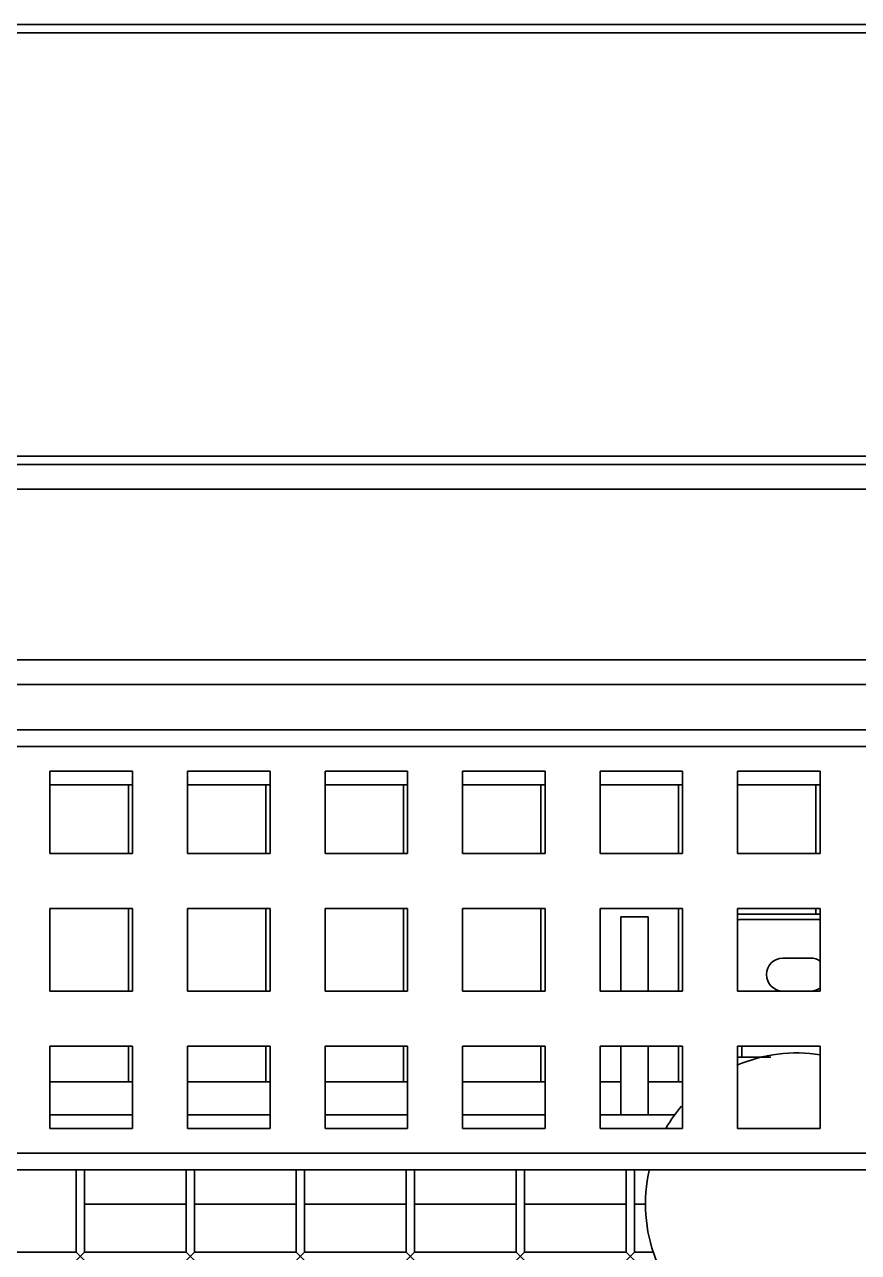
# Model space of a CAD drawing. Header units: millimetres. Extents: x 32496 to 166256, y 3504 to 23939.
# Drawn here: x 144242.5 to 144545.6, y 14467.8 to 14914.3 of the extents above; entities that cross this region are included whole.
import ezdxf

# ---------------------------------------------------------------- set-up
doc = ezdxf.new("R2010")
doc.units = ezdxf.units.MM
doc.layers.get('0').update_dxf_attribs({"lineweight": 35})

# ---------------------------------------------------------------- blocks, each defined once
blk = doc.blocks.new('8-1250')
at = {"linetype": 'Continuous'}
for p, q in [((4052.87, -31995.29), (-7907.13, -31995.29)), ((4052.87, -31992.29), (-7783.13, -31992.29)), ((4052.87, -32149.29), (-7907.13, -32149.29)), ((4052.87, -32152.29), (-7907.13, -32152.29)), ((-3751.63, -32161.29), (-4674.13, -32161.29)), ((-3951.13, -32223.29), (-4674.13, -32223.29)), ((-3947.1, -32232.29), (-4674.13, -32232.29)), ((-4576.13, -32248.79), (-3950.13, -32248.79)), ((-3950.13, -32254.79), (-4576.13, -32254.79)), ((-4344.63, -32263.79), (-4344.63, -32293.79)), ((-4314.63, -32263.79), (-4344.63, -32263.79)), ((-4314.63, -32293.79), (-4314.63, -32263.79)), ((-4294.63, -32263.79), (-4294.63, -32293.79)), ((-4264.63, -32263.79), (-4294.63, -32263.79)), ((-4264.63, -32293.79), (-4264.63, -32263.79)), ((-4244.63, -32263.79), (-4244.63, -32293.79)), ((-4214.63, -32263.79), (-4244.63, -32263.79)), ((-4214.63, -32293.79), (-4214.63, -32263.79)), ((-4194.63, -32263.79), (-4194.63, -32293.79)), ((-4164.63, -32263.79), (-4194.63, -32263.79)), ((-4164.63, -32293.79), (-4164.63, -32263.79)), ((-4144.63, -32263.79), (-4144.63, -32293.79)), ((-4114.63, -32263.79), (-4144.63, -32263.79)), ((-4114.63, -32293.79), (-4114.63, -32263.79)), ((-4094.63, -32263.79), (-4094.63, -32293.79)), ((-4064.63, -32263.79), (-4094.63, -32263.79)), ((-4064.63, -32293.79), (-4064.63, -32263.79)), ((-4344.63, -32268.79), (-4314.63, -32268.79)), ((-4316.13, -32293.79), (-4316.13, -32268.79)), ((-4294.63, -32268.79), (-4264.63, -32268.79)), ((-4266.13, -32293.79), (-4266.13, -32268.79)), ((-4244.63, -32268.79), (-4214.63, -32268.79)), ((-4216.13, -32293.79), (-4216.13, -32268.79)), ((-4194.63, -32268.79), (-4164.63, -32268.79)), ((-4166.13, -32293.79), (-4166.13, -32268.79)), ((-4144.63, -32268.79), (-4114.63, -32268.79)), ((-4116.13, -32293.79), (-4116.13, -32268.79)), ((-4094.63, -32268.79), (-4064.63, -32268.79)), ((-4066.13, -32293.79), (-4066.13, -32268.79)), ((-4344.63, -32293.79), (-4314.63, -32293.79)), ((-4294.63, -32293.79), (-4264.63, -32293.79)), ((-4244.63, -32293.79), (-4214.63, -32293.79)), ((-4194.63, -32293.79), (-4164.63, -32293.79)), ((-4144.63, -32293.79), (-4114.63, -32293.79)), ((-4094.63, -32293.79), (-4064.63, -32293.79)), ((-4344.63, -32313.79), (-4344.63, -32343.79)), ((-4314.63, -32313.79), (-4344.63, -32313.79)), ((-4316.13, -32343.79), (-4316.13, -32313.79)), ((-4314.63, -32343.79), (-4314.63, -32313.79)), ((-4294.63, -32313.79), (-4294.63, -32343.79)), ((-4264.63, -32313.79), (-4294.63, -32313.79)), ((-4266.13, -32343.79), (-4266.13, -32313.79)), ((-4264.63, -32343.79), (-4264.63, -32313.79)), ((-4244.63, -32313.79), (-4244.63, -32343.79)), ((-4214.63, -32313.79), (-4244.63, -32313.79)), ((-4216.13, -32343.79), (-4216.13, -32313.79)), ((-4214.63, -32343.79), (-4214.63, -32313.79)), ((-4194.63, -32313.79), (-4194.63, -32343.79)), ((-4164.63, -32313.79), (-4194.63, -32313.79)), ((-4166.13, -32343.79), (-4166.13, -32313.79)), ((-4164.63, -32343.79), (-4164.63, -32313.79)), ((-4144.63, -32313.79), (-4144.63, -32343.79)), ((-4114.63, -32313.79), (-4144.63, -32313.79)), ((-4137.13, -32316.79), (-4137.13, -32343.79)), ((-4137.13, -32316.79), (-4127.13, -32316.79)), ((-4127.13, -32343.79), (-4127.13, -32316.79)), ((-4116.13, -32343.79), (-4116.13, -32313.79)), ((-4114.63, -32343.79), (-4114.63, -32313.79)), ((-4094.63, -32313.79), (-4094.63, -32343.79)), ((-4064.63, -32313.79), (-4094.63, -32313.79)), ((-4094.63, -32315.79), (-4064.63, -32315.79)), ((-4066.13, -32315.79), (-4066.13, -32313.79)), ((-4064.63, -32343.79), (-4064.63, -32313.79)), ((-4093.13, -32317.79), (-4064.63, -32317.79)), ((-4068.13, -32331.79), (-4078.13, -32331.79)), ((-4344.63, -32343.79), (-4314.63, -32343.79)), ((-4294.63, -32343.79), (-4264.63, -32343.79)), ((-4244.63, -32343.79), (-4214.63, -32343.79)), ((-4194.63, -32343.79), (-4164.63, -32343.79)), ((-4144.63, -32343.79), (-4114.63, -32343.79)), ((-4094.63, -32343.79), (-4064.63, -32343.79)), ((-4344.63, -32363.79), (-4344.63, -32393.79)), ((-4314.63, -32363.79), (-4344.63, -32363.79)), ((-4316.13, -32376.79), (-4316.13, -32363.79)), ((-4314.63, -32393.79), (-4314.63, -32363.79)), ((-4294.63, -32363.79), (-4294.63, -32393.79)), ((-4264.63, -32363.79), (-4294.63, -32363.79)), ((-4266.13, -32376.79), (-4266.13, -32363.79)), ((-4264.63, -32393.79), (-4264.63, -32363.79)), ((-4244.63, -32363.79), (-4244.63, -32393.79)), ((-4214.63, -32363.79), (-4244.63, -32363.79)), ((-4216.13, -32376.79), (-4216.13, -32363.79)), ((-4214.63, -32393.79), (-4214.63, -32363.79)), ((-4194.63, -32363.79), (-4194.63, -32393.79)), ((-4164.63, -32363.79), (-4194.63, -32363.79)), ((-4166.13, -32376.79), (-4166.13, -32363.79)), ((-4164.63, -32393.79), (-4164.63, -32363.79)), ((-4144.63, -32363.79), (-4144.63, -32393.79)), ((-4114.63, -32363.79), (-4144.63, -32363.79)), ((-4137.13, -32388.79), (-4137.13, -32363.79)), ((-4127.13, -32388.79), (-4127.13, -32363.79)), ((-4116.13, -32376.79), (-4116.13, -32363.79)), ((-4114.63, -32393.79), (-4114.63, -32363.79)), ((-4094.63, -32363.79), (-4094.63, -32393.79)), ((-4064.63, -32363.79), (-4094.63, -32363.79)), ((-4093.13, -32363.79), (-4093.13, -32367.79)), ((-4064.63, -32393.79), (-4064.63, -32363.79)), ((-4094.63, -32367.79), (-4082.59, -32367.79)), ((-4314.63, -32376.79), (-4344.63, -32376.79)), ((-4264.63, -32376.79), (-4294.63, -32376.79)), ((-4214.63, -32376.79), (-4244.63, -32376.79)), ((-4164.63, -32376.79), (-4194.63, -32376.79)), ((-4137.13, -32376.79), (-4144.63, -32376.79)), ((-4114.63, -32376.79), (-4127.13, -32376.79)), ((-4314.63, -32388.79), (-4344.63, -32388.79)), ((-4264.63, -32388.79), (-4294.63, -32388.79)), ((-4214.63, -32388.79), (-4244.63, -32388.79)), ((-4164.63, -32388.79), (-4194.63, -32388.79)), ((-4117.49, -32388.79), (-4144.63, -32388.79)), ((-4344.63, -32393.79), (-4314.63, -32393.79)), ((-4294.63, -32393.79), (-4264.63, -32393.79)), ((-4244.63, -32393.79), (-4214.63, -32393.79)), ((-4194.63, -32393.79), (-4164.63, -32393.79)), ((-4144.63, -32393.79), (-4114.63, -32393.79)), ((-4094.63, -32393.79), (-4064.63, -32393.79)), ((-4576.13, -32402.79), (-3950.13, -32402.79)), ((-3950.13, -32408.79), (-4576.13, -32408.79)), ((-4335.13, -32408.79), (-4335.13, -32438.79)), ((-4332.13, -32408.79), (-4332.13, -32438.79)), ((-4295.13, -32408.79), (-4295.13, -32438.79)), ((-4292.13, -32408.79), (-4292.13, -32438.79)), ((-4255.13, -32408.79), (-4255.13, -32438.79)), ((-4252.13, -32408.79), (-4252.13, -32438.79)), ((-4215.13, -32408.79), (-4215.13, -32438.79)), ((-4212.13, -32408.79), (-4212.13, -32438.79)), ((-4175.13, -32408.79), (-4175.13, -32438.79)), ((-4172.13, -32408.79), (-4172.13, -32438.79)), ((-4135.13, -32408.79), (-4135.13, -32438.79)), ((-4132.13, -32408.79), (-4132.13, -32438.79)), ((-4295.13, -32421.29), (-4332.13, -32421.29)), ((-4255.13, -32421.29), (-4292.13, -32421.29)), ((-4215.13, -32421.29), (-4252.13, -32421.29)), ((-4175.13, -32421.29), (-4212.13, -32421.29)), ((-4135.13, -32421.29), (-4172.13, -32421.29)), ((-4128.13, -32421.29), (-4132.13, -32421.29)), ((-4372.13, -32438.79), (-4335.13, -32438.79)), ((-4335.13, -32441.79), (-4332.13, -32438.79)), ((-4332.13, -32441.79), (-4335.13, -32438.79)), ((-4332.13, -32438.79), (-4295.13, -32438.79)), ((-4295.13, -32441.79), (-4292.13, -32438.79)), ((-4292.13, -32441.79), (-4295.13, -32438.79)), ((-4292.13, -32438.79), (-4255.13, -32438.79)), ((-4255.13, -32441.79), (-4252.13, -32438.79)), ((-4252.13, -32441.79), (-4255.13, -32438.79)), ((-4252.13, -32438.79), (-4215.13, -32438.79)), ((-4215.13, -32441.79), (-4212.13, -32438.79)), ((-4212.13, -32441.79), (-4215.13, -32438.79)), ((-4212.13, -32438.79), (-4175.13, -32438.79)), ((-4175.13, -32441.79), (-4172.13, -32438.79)), ((-4172.13, -32441.79), (-4175.13, -32438.79)), ((-4172.13, -32438.79), (-4135.13, -32438.79)), ((-4135.13, -32441.79), (-4132.13, -32438.79)), ((-4132.13, -32441.79), (-4135.13, -32438.79)), ((-4132.13, -32438.79), (-4125.22, -32438.79))]:
    blk.add_line(p, q, dxfattribs=at)
for centre, radius, start, end in [((-4093.13, -32327.79), 10, 90, 99.0798), ((-4078.13, -32337.79), 6, 90, 270), ((-4068.13, -32337.79), 6, 53.3311, 90), ((-4068.13, -32337.79), 6, 270, 306.6802), ((-4073.13, -32421.29), 55, 80.9929, 113.2635), ((-4073.13, -32421.29), 55, 139.5575, 149.6176), ((-4073.13, -32421.29), 55, 166.6691, 13.3257)]:
    blk.add_arc(centre, radius, start, end, dxfattribs=at)

msp = doc.modelspace()

# ---------------------------------------------------------------- block references
at = {"color": 6}
msp.add_blockref('8-1250', (148596.331, 46906.597), dxfattribs=at)

doc.saveas('drawing.dxf')
